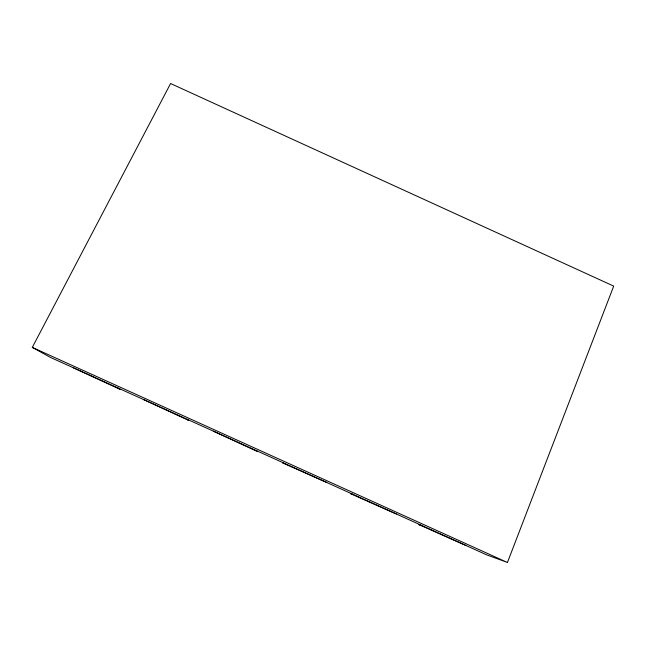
<?xml version="1.0" encoding="UTF-8"?>
<svg xmlns="http://www.w3.org/2000/svg" width="646" height="646" viewBox="0 0 646 646"><rect width="100%" height="100%" fill="white"/><g stroke="black" fill="none" stroke-linecap="round" stroke-linejoin="round"><path stroke-width="0.97" d="M257.019 450.916L256.947 451.32L213.374 431.157M507.441 562.472L613.7 286.113L170.584 83.528L32.3 347.395L50.525 357.448L486.624 554.841L507.441 562.472L32.3 347.395M283.19 462.762L282.536 462.899L326.755 482.481M352.869 494.303L350.713 493.762L396.353 513.982M422.411 525.779L418.753 524.56L465.814 545.426M73.337 367.768L120.124 389.385L117.152 387.608M143.42 399.494L188.6 420.385L187.154 419.294"/></g></svg>
